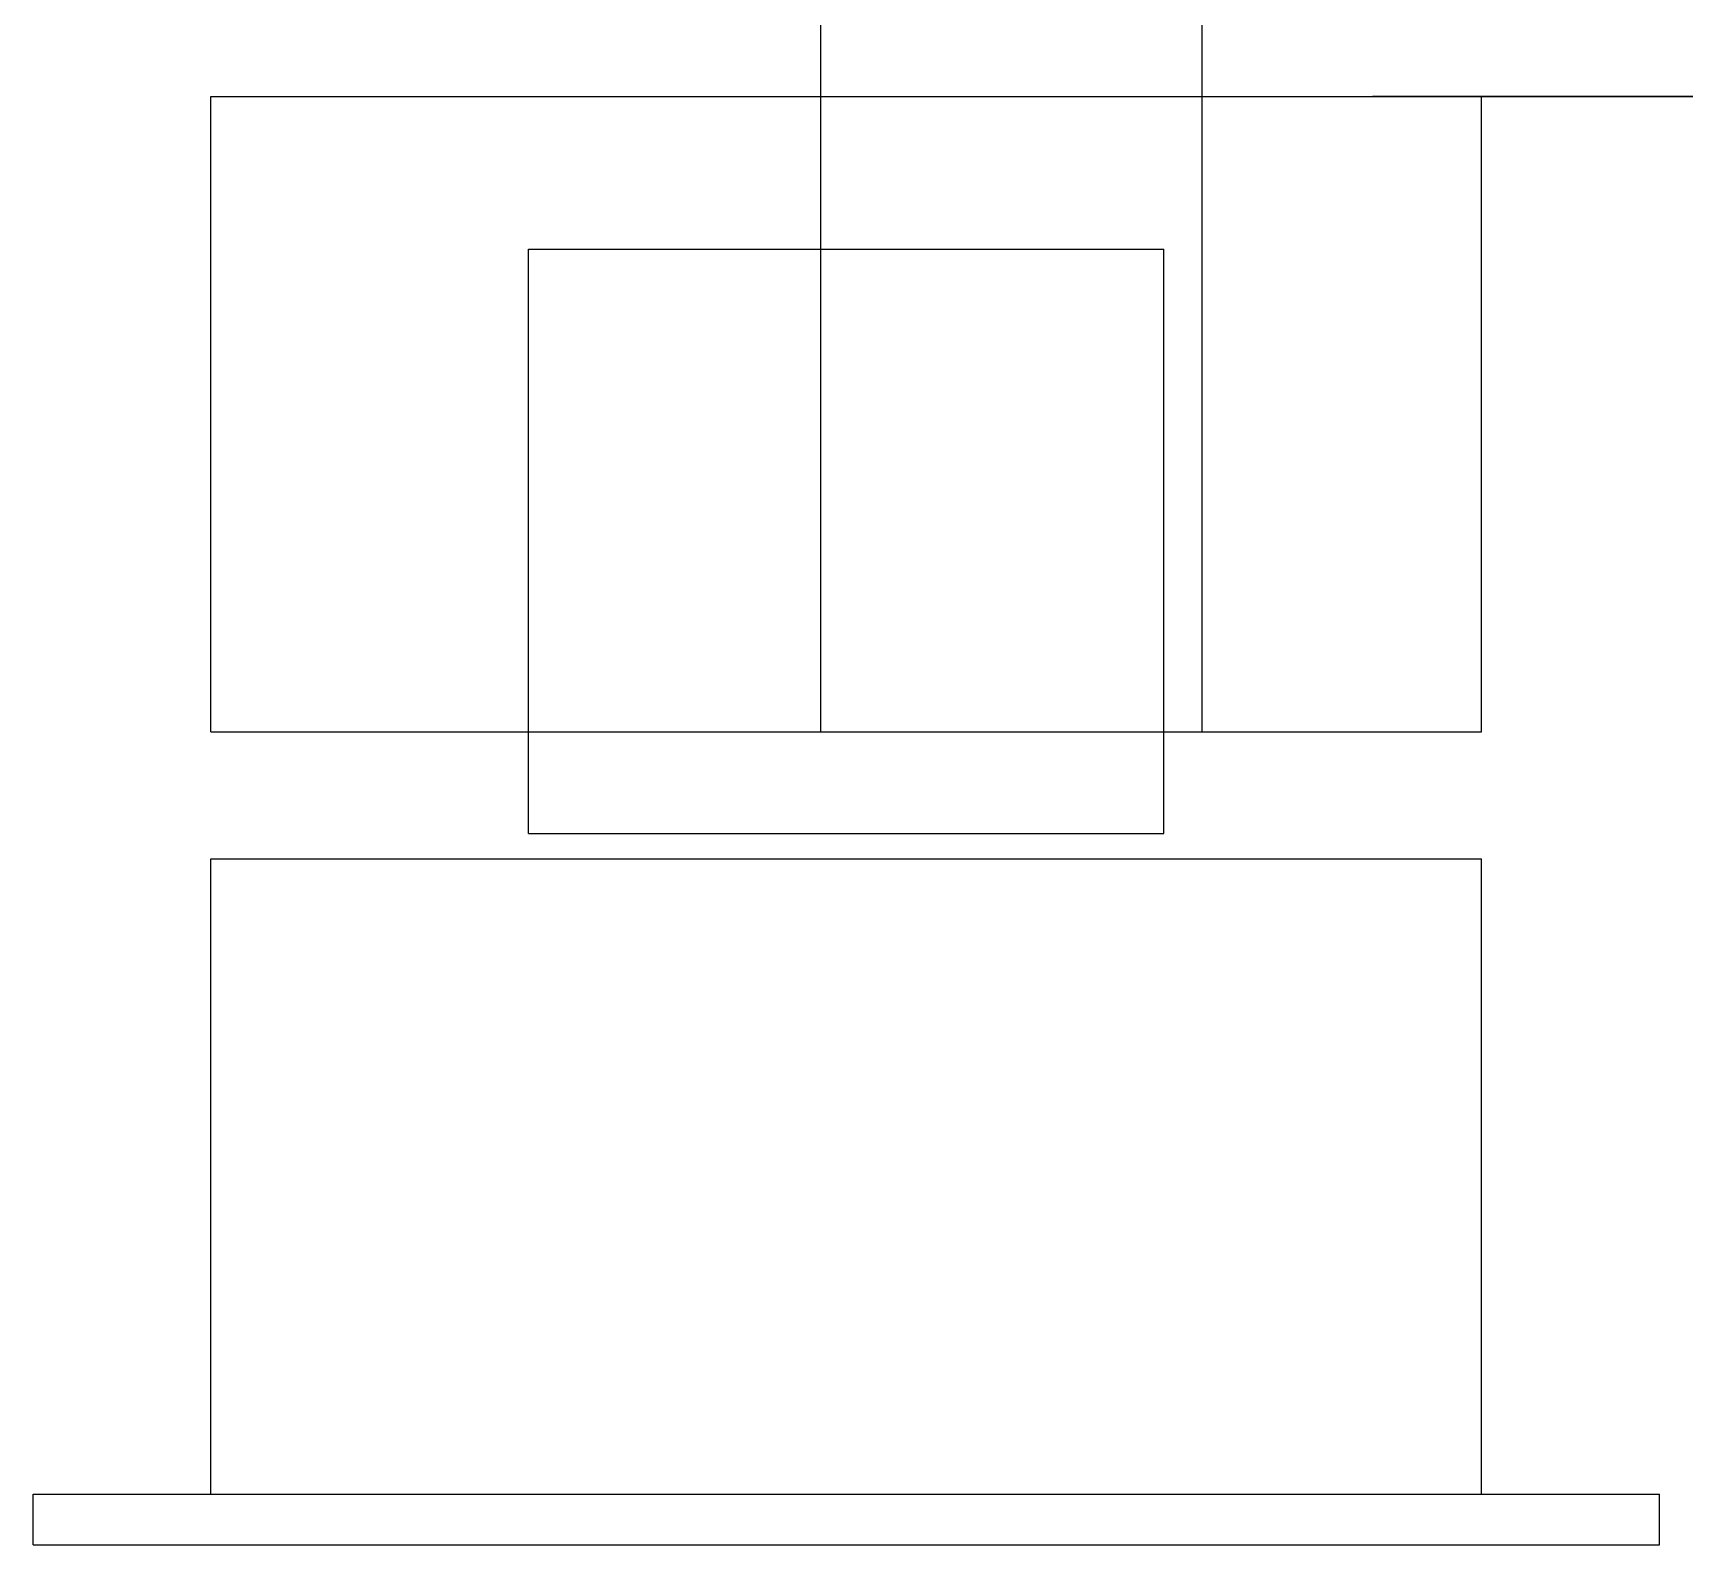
# Model space of a CAD drawing. Header units: millimetres. Extents: x -201 to 3037, y -406 to 3230.
# Drawn here: x 2154 to 2219, y 1325 to 1384.5 of the extents above; entities that cross this region are included whole.
import ezdxf

# ---------------------------------------------------------------- set-up
doc = ezdxf.new("R2010")
doc.units = ezdxf.units.MM
doc.layers.add('HIDDEN', color=8, linetype='Continuous')
doc.layers.add('VISIBLE', color=7, linetype='Continuous')

msp = doc.modelspace()

# ---------------------------------------------------------------- linework, layer by layer
at = {"layer": 'HIDDEN'}
for points in [[(2185, 1357), (2185, 1397)], [(2200, 1382), (2200, 1397)], [(2200, 1357), (2200, 1397)], [(2200, 1357), (2200, 1397)], [(2161, 1357), (2161, 1382)], [(2161, 1382), (2211, 1382)], [(2161, 1357), (2161, 1382)], [(2161, 1382), (2211, 1382)], [(2161, 1357), (2161, 1382)], [(2161, 1382), (2211, 1382)], [(2161, 1357), (2161, 1382)], [(2161, 1382), (2211, 1382)], [(2161, 1357), (2161, 1382)], [(2161, 1382), (2211, 1382)], [(2161, 1357), (2161, 1382)], [(2161, 1382), (2211, 1382)], [(2161, 1357), (2161, 1382)], [(2161, 1382), (2211, 1382)], [(2161, 1357), (2161, 1382)], [(2161, 1382), (2211, 1382)], [(2161, 1357), (2161, 1382)], [(2161, 1382), (2211, 1382)], [(2161, 1357), (2161, 1382)], [(2161, 1382), (2211, 1382)], [(2161, 1357), (2161, 1382)], [(2161, 1382), (2211, 1382)], [(2161, 1357), (2161, 1382)], [(2161, 1382), (2211, 1382)], [(2161, 1357), (2161, 1382)], [(2161, 1382), (2211, 1382)], [(2161, 1357), (2161, 1382)], [(2161, 1382), (2211, 1382)], [(2161, 1357), (2161, 1382)], [(2161, 1382), (2211, 1382)], [(2161, 1357), (2161, 1382)], [(2161, 1382), (2211, 1382)], [(2161, 1357), (2161, 1382)], [(2161, 1382), (2211, 1382)], [(2161, 1357), (2161, 1382)], [(2161, 1382), (2211, 1382)], [(2161, 1357), (2161, 1382)], [(2161, 1382), (2211, 1382)], [(2161, 1357), (2161, 1382)], [(2161, 1382), (2211, 1382)], [(2161, 1357), (2161, 1382)], [(2161, 1382), (2211, 1382)], [(2161, 1357), (2161, 1382)], [(2161, 1382), (2211, 1382)], [(2161, 1357), (2161, 1382)], [(2161, 1382), (2211, 1382)], [(2161, 1357), (2161, 1382)], [(2161, 1382), (2211, 1382)], [(2161, 1357), (2161, 1382)], [(2161, 1382), (2211, 1382)], [(2161, 1357), (2161, 1382)], [(2161, 1382), (2211, 1382)], [(2161, 1357), (2161, 1382)], [(2161, 1382), (2211, 1382)], [(2161, 1357), (2161, 1382)], [(2161, 1382), (2211, 1382)], [(2161, 1357), (2161, 1382)], [(2161, 1382), (2211, 1382)], [(2161, 1357), (2161, 1382)], [(2161, 1382), (2211, 1382)], [(2161, 1357), (2161, 1382)], [(2161, 1382), (2211, 1382)], [(2161, 1357), (2161, 1382)], [(2161, 1382), (2211, 1382)], [(2161, 1357), (2161, 1382)], [(2161, 1382), (2211, 1382)], [(2185, 1357), (2185, 1382)], [(2200, 1382), (2200.063, 1382), (2200.251, 1382), (2200.561, 1382), (2200.99, 1382), (2201.533, 1382), (2202.182, 1382), (2202.929, 1382), (2203.765, 1382), (2204.68, 1382), (2205.661, 1382), (2206.697, 1382), (2207.775, 1382), (2208.88, 1382), (2210, 1382)], [(2200, 1382), (2200.063, 1382), (2200.251, 1382), (2200.561, 1382), (2200.99, 1382), (2201.533, 1382), (2202.182, 1382), (2202.929, 1382), (2203.765, 1382), (2204.68, 1382), (2205.661, 1382), (2206.697, 1382), (2207.775, 1382), (2208.88, 1382), (2210, 1382)], [(2213.3, 1382), (2213.217, 1382), (2212.973, 1382), (2212.58, 1382), (2212.058, 1382), (2211.432, 1382), (2210.734, 1382), (2210, 1382), (2209.266, 1382), (2208.568, 1382), (2207.942, 1382), (2207.42, 1382), (2207.027, 1382), (2206.783, 1382), (2206.7, 1382)], [(2206.7, 1382), (2206.721, 1382), (2206.783, 1382), (2206.885, 1382), (2207.027, 1382), (2207.206, 1382), (2207.42, 1382), (2207.667, 1382), (2207.942, 1382), (2208.244, 1382), (2208.568, 1382), (2208.91, 1382), (2209.266, 1382), (2209.631, 1382), (2210, 1382)], [(2213.3, 1382), (2213.217, 1382), (2212.973, 1382), (2212.58, 1382), (2212.058, 1382), (2211.432, 1382), (2210.734, 1382), (2210, 1382), (2209.266, 1382), (2208.568, 1382), (2207.942, 1382), (2207.42, 1382), (2207.027, 1382), (2206.783, 1382), (2206.7, 1382)], [(2206.7, 1382), (2206.721, 1382), (2206.783, 1382), (2206.885, 1382), (2207.027, 1382), (2207.206, 1382), (2207.42, 1382), (2207.667, 1382), (2207.942, 1382), (2208.244, 1382), (2208.568, 1382), (2208.91, 1382), (2209.266, 1382), (2209.631, 1382), (2210, 1382)], [(2575, 1382), (2210, 1382)], [(2210, 1382), (2211, 1382)], [(2210, 1382), (2210.369, 1382), (2210.734, 1382), (2211.09, 1382), (2211.432, 1382), (2211.756, 1382), (2212.058, 1382), (2212.333, 1382), (2212.58, 1382), (2212.794, 1382), (2212.973, 1382), (2213.115, 1382), (2213.217, 1382), (2213.279, 1382), (2213.3, 1382)], [(2210, 1382), (2210.369, 1382), (2210.734, 1382), (2211.09, 1382), (2211.432, 1382), (2211.756, 1382), (2212.058, 1382), (2212.333, 1382), (2212.58, 1382), (2212.794, 1382), (2212.973, 1382), (2213.115, 1382), (2213.217, 1382), (2213.279, 1382), (2213.3, 1382)], [(2211, 1357), (2211, 1382)], [(2211, 1357), (2211, 1382)], [(2211, 1357), (2211, 1382)], [(2211, 1357), (2211, 1382)], [(2211, 1357), (2211, 1382)], [(2211, 1357), (2211, 1382)], [(2211, 1357), (2211, 1382)], [(2211, 1357), (2211, 1382)], [(2211, 1357), (2211, 1382)], [(2211, 1357), (2211, 1382)], [(2211, 1357), (2211, 1382)], [(2211, 1357), (2211, 1382)], [(2211, 1357), (2211, 1382)], [(2211, 1357), (2211, 1382)], [(2211, 1357), (2211, 1382)], [(2211, 1357), (2211, 1382)], [(2211, 1357), (2211, 1382)], [(2211, 1357), (2211, 1382)], [(2211, 1357), (2211, 1382)], [(2211, 1357), (2211, 1382)], [(2211, 1357), (2211, 1382)], [(2211, 1357), (2211, 1382)], [(2211, 1357), (2211, 1382)], [(2211, 1357), (2211, 1382)], [(2211, 1357), (2211, 1382)], [(2211, 1357), (2211, 1382)], [(2211, 1357), (2211, 1382)], [(2211, 1357), (2211, 1382)], [(2211, 1357), (2211, 1382)], [(2211, 1357), (2211, 1382)], [(2211, 1357), (2211, 1382)], [(2211, 1357), (2211, 1382)], [(2211, 1357), (2211, 1382)], [(2173.5, 1353), (2173.5, 1376)], [(2173.5, 1376), (2198.5, 1376)], [(2198.5, 1353), (2198.5, 1376)], [(2161, 1357), (2211, 1357)], [(2161, 1357), (2211, 1357)], [(2161, 1357), (2211, 1357)], [(2161, 1357), (2211, 1357)], [(2161, 1357), (2211, 1357)], [(2161, 1357), (2211, 1357)], [(2161, 1357), (2211, 1357)], [(2161, 1357), (2211, 1357)], [(2161, 1357), (2211, 1357)], [(2161, 1357), (2211, 1357)], [(2161, 1357), (2211, 1357)], [(2161, 1357), (2211, 1357)], [(2161, 1357), (2211, 1357)], [(2161, 1357), (2211, 1357)], [(2161, 1357), (2211, 1357)], [(2161, 1357), (2211, 1357)], [(2161, 1357), (2211, 1357)], [(2161, 1357), (2211, 1357)], [(2161, 1357), (2211, 1357)], [(2161, 1357), (2211, 1357)], [(2161, 1357), (2211, 1357)], [(2161, 1357), (2211, 1357)], [(2161, 1357), (2211, 1357)], [(2161, 1357), (2211, 1357)], [(2161, 1357), (2211, 1357)], [(2161, 1357), (2211, 1357)], [(2161, 1357), (2211, 1357)], [(2161, 1357), (2211, 1357)], [(2161, 1357), (2211, 1357)], [(2161, 1357), (2211, 1357)], [(2161, 1357), (2211, 1357)], [(2161, 1357), (2211, 1357)], [(2161, 1357), (2211, 1357)], [(2173.5, 1357), (2198.5, 1357)], [(2185, 1357), (2200, 1357)], [(2185, 1357), (2200, 1357)], [(2173.5, 1353), (2198.5, 1353)], [(2161, 1327), (2161, 1352)], [(2161, 1352), (2211, 1352)], [(2161, 1327), (2161, 1352)], [(2161, 1352), (2211, 1352)], [(2161, 1327), (2161, 1352)], [(2161, 1352), (2211, 1352)], [(2161, 1327), (2161, 1352)], [(2161, 1352), (2211, 1352)], [(2161, 1327), (2161, 1352)], [(2161, 1352), (2211, 1352)], [(2161, 1327), (2161, 1352)], [(2161, 1352), (2211, 1352)], [(2161, 1327), (2161, 1352)], [(2161, 1352), (2211, 1352)], [(2161, 1327), (2161, 1352)], [(2161, 1352), (2211, 1352)], [(2161, 1327), (2161, 1352)], [(2161, 1352), (2211, 1352)], [(2161, 1327), (2161, 1352)], [(2161, 1352), (2211, 1352)], [(2161, 1327), (2161, 1352)], [(2161, 1352), (2211, 1352)], [(2161, 1327), (2161, 1352)], [(2161, 1352), (2211, 1352)], [(2161, 1327), (2161, 1352)], [(2161, 1352), (2211, 1352)], [(2161, 1327), (2161, 1352)], [(2161, 1352), (2211, 1352)], [(2161, 1327), (2161, 1352)], [(2161, 1352), (2211, 1352)], [(2161, 1327), (2161, 1352)], [(2161, 1352), (2211, 1352)], [(2161, 1327), (2161, 1352)], [(2161, 1352), (2211, 1352)], [(2161, 1327), (2161, 1352)], [(2161, 1352), (2211, 1352)], [(2161, 1327), (2161, 1352)], [(2161, 1352), (2211, 1352)], [(2161, 1327), (2161, 1352)], [(2161, 1352), (2211, 1352)], [(2161, 1327), (2161, 1352)], [(2161, 1352), (2211, 1352)], [(2161, 1327), (2161, 1352)], [(2161, 1352), (2211, 1352)], [(2161, 1327), (2161, 1352)], [(2161, 1352), (2211, 1352)], [(2161, 1327), (2161, 1352)], [(2161, 1352), (2211, 1352)], [(2161, 1327), (2161, 1352)], [(2161, 1352), (2211, 1352)], [(2161, 1327), (2161, 1352)], [(2161, 1352), (2211, 1352)], [(2161, 1327), (2161, 1352)], [(2161, 1352), (2211, 1352)], [(2161, 1327), (2161, 1352)], [(2161, 1352), (2211, 1352)], [(2161, 1327), (2161, 1352)], [(2161, 1352), (2211, 1352)], [(2161, 1327), (2161, 1352)], [(2161, 1352), (2211, 1352)], [(2161, 1327), (2161, 1352)], [(2161, 1352), (2211, 1352)], [(2161, 1327), (2161, 1352)], [(2161, 1352), (2211, 1352)], [(2161, 1327), (2161, 1352)], [(2161, 1352), (2211, 1352)], [(2211, 1327), (2211, 1352)], [(2211, 1327), (2211, 1352)], [(2211, 1327), (2211, 1352)], [(2211, 1327), (2211, 1352)], [(2211, 1327), (2211, 1352)], [(2211, 1327), (2211, 1352)], [(2211, 1327), (2211, 1352)], [(2211, 1327), (2211, 1352)], [(2211, 1327), (2211, 1352)], [(2211, 1327), (2211, 1352)], [(2211, 1327), (2211, 1352)], [(2211, 1327), (2211, 1352)], [(2211, 1327), (2211, 1352)], [(2211, 1327), (2211, 1352)], [(2211, 1327), (2211, 1352)], [(2211, 1327), (2211, 1352)], [(2211, 1327), (2211, 1352)], [(2211, 1327), (2211, 1352)], [(2211, 1327), (2211, 1352)], [(2211, 1327), (2211, 1352)], [(2211, 1327), (2211, 1352)], [(2211, 1327), (2211, 1352)], [(2211, 1327), (2211, 1352)], [(2211, 1327), (2211, 1352)], [(2211, 1327), (2211, 1352)], [(2211, 1327), (2211, 1352)], [(2211, 1327), (2211, 1352)], [(2211, 1327), (2211, 1352)], [(2211, 1327), (2211, 1352)], [(2211, 1327), (2211, 1352)], [(2211, 1327), (2211, 1352)], [(2211, 1327), (2211, 1352)], [(2211, 1327), (2211, 1352)], [(2154, 1325), (2154, 1327)], [(2154, 1327), (2218, 1327)], [(2161, 1327), (2211, 1327)], [(2161, 1327), (2211, 1327)], [(2161, 1327), (2211, 1327)], [(2161, 1327), (2211, 1327)], [(2161, 1327), (2211, 1327)], [(2161, 1327), (2211, 1327)], [(2161, 1327), (2211, 1327)], [(2161, 1327), (2211, 1327)], [(2161, 1327), (2211, 1327)], [(2161, 1327), (2211, 1327)], [(2161, 1327), (2211, 1327)], [(2161, 1327), (2211, 1327)], [(2161, 1327), (2211, 1327)], [(2161, 1327), (2211, 1327)], [(2161, 1327), (2211, 1327)], [(2161, 1327), (2211, 1327)], [(2161, 1327), (2211, 1327)], [(2161, 1327), (2211, 1327)], [(2161, 1327), (2211, 1327)], [(2161, 1327), (2211, 1327)], [(2161, 1327), (2211, 1327)], [(2161, 1327), (2211, 1327)], [(2161, 1327), (2211, 1327)], [(2161, 1327), (2211, 1327)], [(2161, 1327), (2211, 1327)], [(2161, 1327), (2211, 1327)], [(2161, 1327), (2211, 1327)], [(2161, 1327), (2211, 1327)], [(2161, 1327), (2211, 1327)], [(2161, 1327), (2211, 1327)], [(2161, 1327), (2211, 1327)], [(2161, 1327), (2211, 1327)], [(2161, 1327), (2211, 1327)], [(2161, 1327), (2211, 1327)], [(2218, 1325), (2218, 1327)], [(2154, 1325), (2218, 1325)]]:
    msp.add_lwpolyline(points, dxfattribs=at)
at = {"layer": 'VISIBLE'}
for points in [[(2185, 1382), (2185, 1397)], [(2200, 1382), (2200, 1397)], [(2161, 1357), (2161, 1382)], [(2161, 1382), (2211, 1382)], [(2211, 1382), (2575, 1382)], [(2211, 1357), (2211, 1382)], [(2173.5, 1353), (2173.5, 1376)], [(2173.5, 1376), (2198.5, 1376)], [(2198.5, 1353), (2198.5, 1376)], [(2161, 1357), (2173.5, 1357)], [(2198.5, 1357), (2211, 1357)], [(2173.5, 1353), (2198.5, 1353)], [(2161, 1327), (2161, 1352)], [(2161, 1352), (2211, 1352)], [(2211, 1327), (2211, 1352)], [(2154, 1325), (2154, 1327)], [(2154, 1327), (2218, 1327)], [(2218, 1325), (2218, 1327)], [(2154, 1325), (2218, 1325)]]:
    msp.add_lwpolyline(points, dxfattribs=at)

doc.saveas('drawing.dxf')
